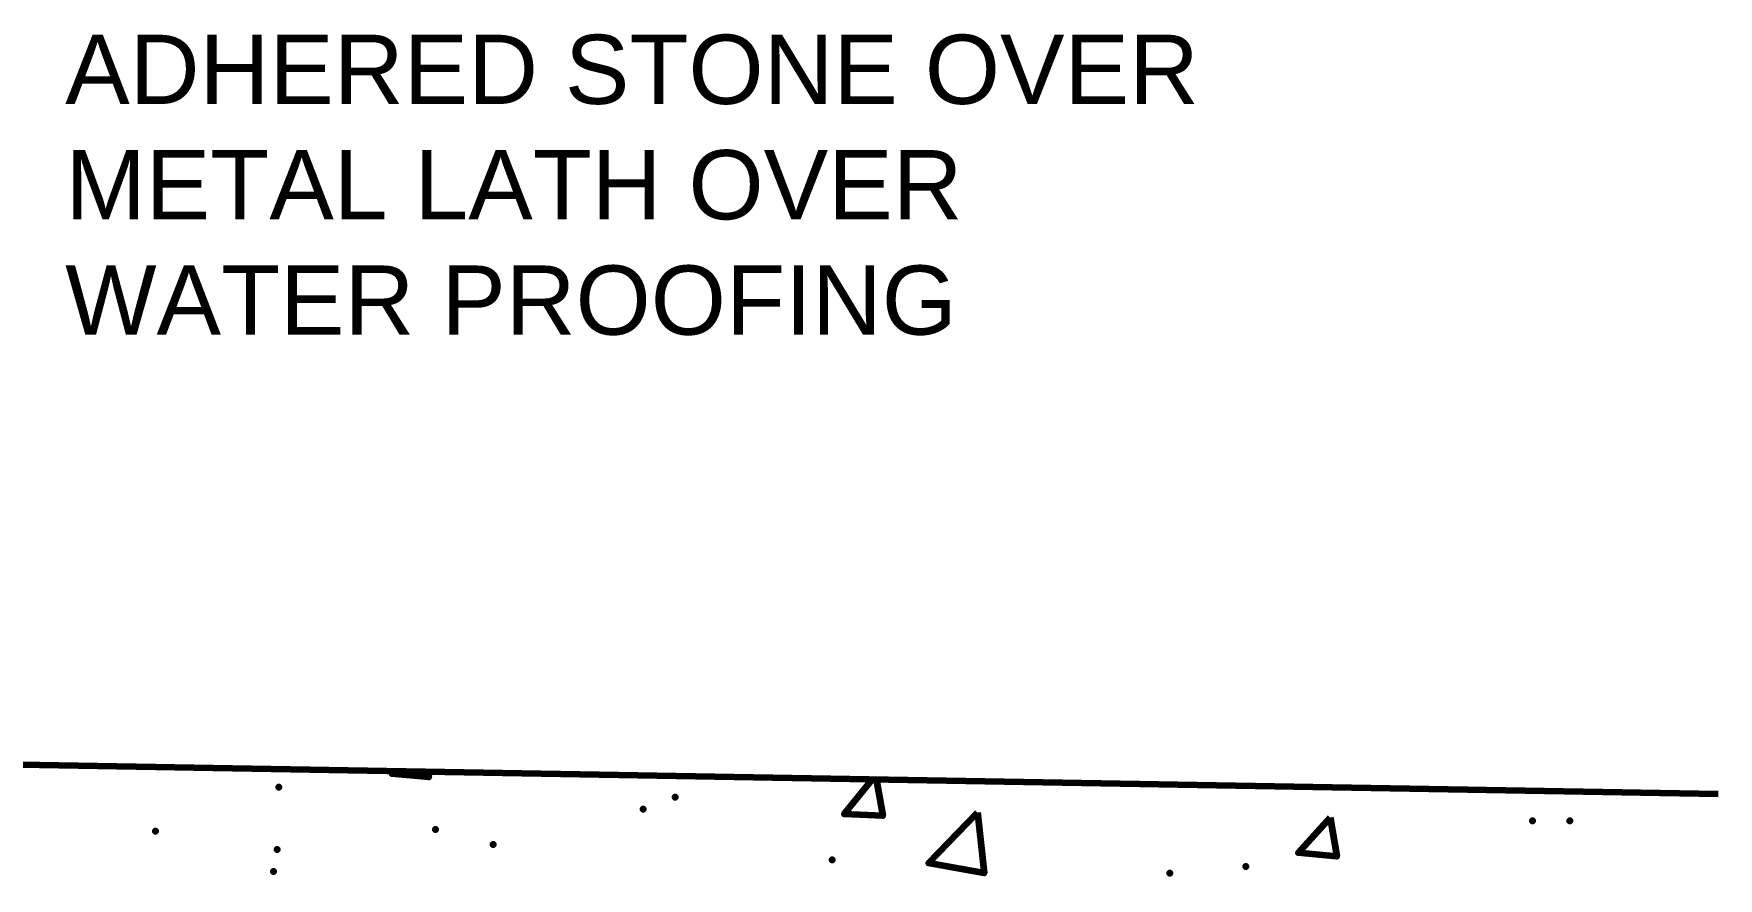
# Model space of a CAD drawing. Extents: x 261 to 424, y 0 to 368.
# Drawn here: x 364.26 to 390.88, y 54.6 to 67.95 of the extents above; entities that cross this region are included whole.
import ezdxf

# ---------------------------------------------------------------- set-up
doc = ezdxf.new("R2010")
doc.units = 0
doc.header["$MEASUREMENT"] = 0
for name, color, linetype, lineweight in [('Dt-Line 1', 9, 'Continuous', 0), ('Dt-Line 5', 54, 'Continuous', 50), ('Dt-Text', 121, 'Continuous', 20)]:
    doc.layers.add(name, color=color, linetype=linetype, lineweight=lineweight)
doc.styles.get("Standard").update_dxf_attribs({"font": 'Arial.ttf'})
doc.dimstyles.new('1 Inch', dxfattribs={"dimtxt": 1.09375, "dimasz": 1.125, "dimexe": 1.125, "dimexo": 0.5625, "dimgap": 0.84375, "dimtad": 1, "dimdec": 4, "dimzin": 3, "dimdsep": 46, "dimlunit": 4, "dimtxsty": 'Standard', "dimblk": 'ARCHTICK', "dimcen": 0.5625, "dimdle": 1.125, "dimclrd": 253, "dimclre": 253, "dimclrt": 256, "dimadec": 0, "dimazin": 0, "dimtfac": 0.6, "dimtdec": 4, "dimtix": 1, "dimtmove": 2, "dimatfit": 0, "dimfxl": 1, "dimfrac": 1, "dimtolj": 1, "dimtzin": 0, "dimlwd": 9, "dimlwe": 9, "dimarcsym": 0})

# ---------------------------------------------------------------- blocks, each defined once
blk = doc.blocks.new('_ArchTick')
at = {"color": 0, "linetype": 'ByBlock', "const_width": 0.15}
blk.add_lwpolyline([(-0.5, -0.5), (0.5, 0.5)], dxfattribs=at)

msp = doc.modelspace()

# ---------------------------------------------------------------- linework, layer by layer
at = {"layer": 'Dt-Line 1', "linetype": 'Continuous', "lineweight": 158}
for points in [[(370.47666, 56.28233), (370.50332, 56.20233), (369.91665, 56.25567), (369.94332, 56.309)], [(377.56999, 56.17567), (377.67666, 55.589), (377.06332, 55.61567), (377.51665, 56.17567)], [(368.12999, 56.04233), (368.12999, 56.04233), (368.12999, 56.04236)], [(373.88999, 55.69567), (373.88999, 55.69567), (373.88999, 55.69569)], [(374.39666, 55.88233), (374.39666, 55.88233), (374.39666, 55.88236)], [(370.60999, 55.37567), (370.60999, 55.37567), (370.60999, 55.37569)], [(387.94332, 55.509), (387.94332, 55.509), (387.94332, 55.50903)], [(388.52998, 55.509), (388.52998, 55.509), (388.52998, 55.50903)], [(366.18332, 55.349), (366.18332, 55.349), (366.18332, 55.34903)], [(371.51666, 55.13567), (371.51666, 55.13567), (371.51666, 55.13569)], [(368.10332, 55.05567), (368.10332, 55.05567), (368.10332, 55.05569)], [(376.87666, 54.89567), (376.87666, 54.89567), (376.87666, 54.89569)], [(368.04999, 54.709), (368.04999, 54.709), (368.04999, 54.70903)], [(382.20999, 54.68233), (382.20999, 54.68233), (382.20999, 54.68236)], [(383.40999, 54.789), (383.40999, 54.789), (383.40999, 54.78903)]]:
    msp.add_lwpolyline(points, dxfattribs=at)
for points in [[(379.16998, 55.64233), (379.27666, 54.68233), (378.39666, 54.84233)], [(384.74332, 55.56233), (384.84998, 54.949), (384.23666, 55.00233)]]:
    msp.add_lwpolyline(points, close=True, dxfattribs=at)
for p in [(368.12999, 56.04233), (373.88999, 55.69567), (374.39666, 55.88233), (370.60999, 55.37567), (387.94332, 55.509), (388.52998, 55.509), (366.18332, 55.349), (371.51666, 55.13567), (368.10332, 55.05567), (376.87666, 54.89567), (368.04999, 54.709), (382.20999, 54.68233), (383.40999, 54.789)]:
    msp.add_point(p, dxfattribs=at)
at = {"layer": 'Dt-Line 5', "linetype": 'Continuous', "lineweight": 211}
msp.add_lwpolyline([(390.87666, 51.93567), (349.40999, 52.65567), (349.40999, 56.65567), (390.87666, 55.93567)], dxfattribs=at)

# ---------------------------------------------------------------- texts
at = {"layer": 'Dt-Text', "insert": (364.75721, 67.93306), "char_height": 1.09375, "width": 21.6661239, "attachment_point": 1}
msp.add_mtext('\\A1;ADHERED STONE OVER METAL LATH OVER\\PWATER PROOFING', dxfattribs=at)

# ---------------------------------------------------------------- leaders
at = {"layer": 'Dt-Text', "annotation_type": 0, "has_hookline": 1, "hookline_direction": 0, "text_width": 17.80142}
msp.add_leader([(351.08679, 67.38619), (363.91346, 67.38619)], dimstyle='1 Inch', override={"dimgap": 0.84375, "dimtad": 0}, dxfattribs=at)

doc.saveas('drawing.dxf')
